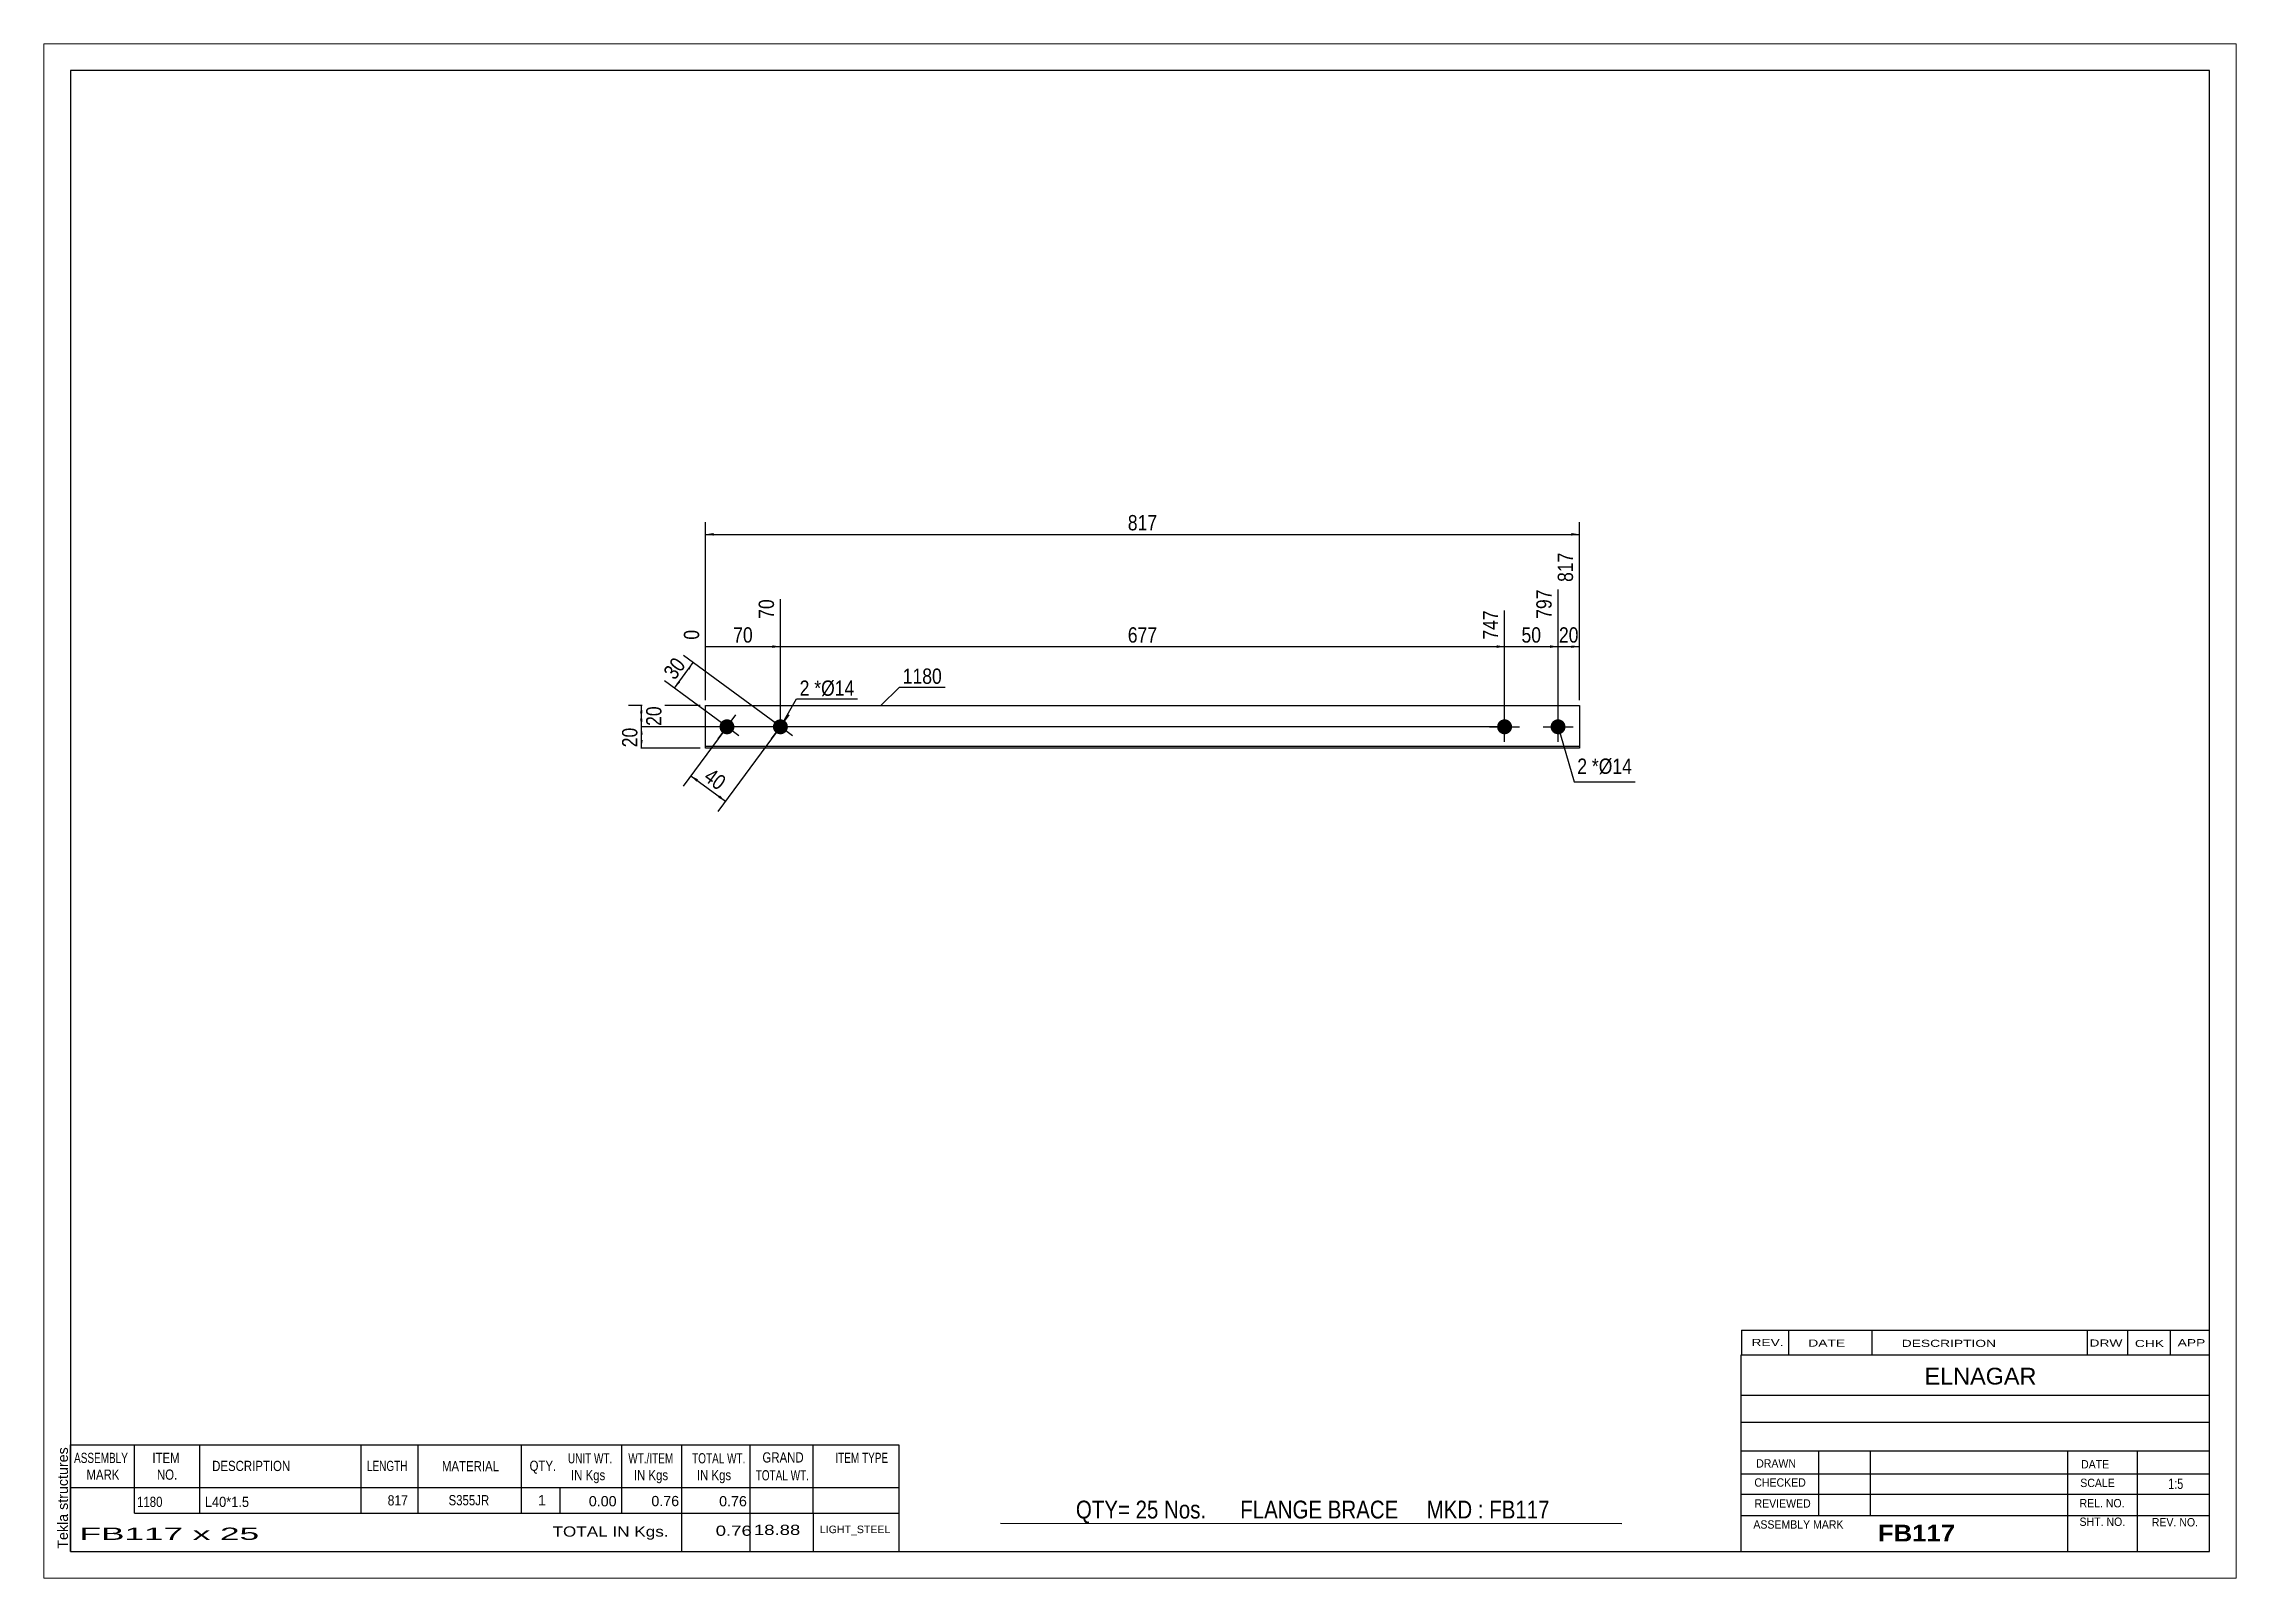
# Paper-space layout 'Layout1' of a CAD drawing. Header units: millimetres. Extents: x 0 to 410, y 0 to 287.
# The model-space entities are those that its viewports show. They can reach past a viewport. Long polylines and large blocks are cut down to what shows.
import ezdxf

# ---------------------------------------------------------------- set-up
doc = ezdxf.new("R2010")
doc.units = ezdxf.units.MM
doc.layers.add('Viewport layer', color=7, linetype='Continuous', plot=False)
doc.styles.add('Arial', font='ARIAL.TTF', dxfattribs={"height": 0.2})
doc.styles.add('Arial Bold', font='ARIALBD.TTF', dxfattribs={"height": 0.2})
doc.styles.add('Arial Narrow', font='ARIALN.TTF', dxfattribs={"height": 0.2})

# ---------------------------------------------------------------- blocks, each defined once
blk = doc.blocks.new('Unknown-627390617-1545')
at = {"color": 5, "linetype": 'Continuous'}
for p, q in [((405, 282), (5, 282)), ((5, 282), (5, 5)), ((405, 5), (405, 282)), ((5, 5), (405, 5))]:
    blk.add_line(p, q, dxfattribs=at)
at = {"color": 174, "linetype": 'Continuous', "style": 'Arial'}
blk.add_text('Tekla structures', height=1.9102, rotation=90, dxfattribs=at).set_placement((4.5, 5.5))
blk = doc.blocks.new('Part-627390617-1227 - 1212')
at = {"color": 2, "linetype": 'Continuous'}
for p, q in [((123.75, 155.25), (123.75, 163.25)), ((123.75, 163.25), (287.18, 163.25)), ((287.18, 163.25), (287.18, 155.25)), ((287.18, 155.55), (123.75, 155.55)), ((287.18, 155.25), (123.75, 155.25))]:
    blk.add_line(p, q, dxfattribs=at)
blk = doc.blocks.new('Bolt-627390617-1228 - 1212')
at = {"linetype": 'Continuous'}
for points in [[(273.18, 160.65, -1), (273.18, 157.85, -1)], [(283.18, 160.65, -1), (283.18, 157.85, -1)]]:
    blk.add_hatch(color=3, dxfattribs=at).paths.add_polyline_path(points)
at = {"color": 3, "linetype": 'Continuous'}
for p, q in [((273.18, 156.45), (273.18, 162.05)), ((283.18, 156.45), (283.18, 162.05)), ((270.38, 159.25), (275.98, 159.25)), ((280.38, 159.25), (285.98, 159.25))]:
    blk.add_line(p, q, dxfattribs=at)
blk = doc.blocks.new('Bolt-627390617-1229 - 1212')
at = {"linetype": 'Continuous'}
blk.add_hatch(color=3, dxfattribs=at).paths.add_polyline_path([(136.62, 160.08, -1), (138.88, 158.42, -1)])
at = {"color": 3, "linetype": 'Continuous'}
for p, q in [((140, 157.59), (135.5, 160.91)), ((136.09, 157), (139.41, 161.5))]:
    blk.add_line(p, q, dxfattribs=at)
blk = doc.blocks.new('Bolt-627390617-1230 - 1212')
at = {"linetype": 'Continuous'}
blk.add_hatch(color=3, dxfattribs=at).paths.add_polyline_path([(126.62, 160.08, -1), (128.88, 158.42, -1)])
at = {"color": 3, "linetype": 'Continuous'}
for p, q in [((130, 157.59), (125.5, 160.91)), ((126.09, 157), (129.41, 161.5))]:
    blk.add_line(p, q, dxfattribs=at)
blk = doc.blocks.new('StraightDimension-627390617-1236 - 1212')
at = {"linetype": 'Continuous'}
blk.add_hatch(color=7, dxfattribs=at).paths.add_polyline_path([(285.68, 174.5), (287.18, 174.25), (285.68, 174)])
at = {"color": 7, "linetype": 'Continuous'}
for p, q in [((287.18, 164.25), (287.18, 191.83)), ((283.18, 160.25), (283.18, 184.93)), ((283.18, 174.25), (287.18, 174.25))]:
    blk.add_line(p, q, dxfattribs=at)
at = {"color": 0, "linetype": 'Continuous'}
blk.add_wipeout([(286.58, 192.43), (282.38, 192.43), (282.38, 185.75), (286.58, 185.75)], dxfattribs=at)
at = {"color": 0}
blk.add_wipeout([(287.61, 174.4), (287.61, 178.6), (282.75, 178.6), (282.75, 174.4)], dxfattribs=at)
at = {"color": 3, "linetype": 'Continuous', "style": 'Arial Narrow'}
blk.add_text('817', height=2.863, rotation=90.0002, dxfattribs=at).set_placement((285.98, 186.35))
at = {"color": 3, "style": 'Arial Narrow'}
blk.add_text('20', height=2.863, dxfattribs=at).set_placement((283.35, 175))
blk = doc.blocks.new('StraightDimension-627390617-1237 - 1212')
at = {"linetype": 'Continuous'}
blk.add_hatch(color=7, dxfattribs=at).paths.add_polyline_path([(281.68, 174.5), (283.18, 174.25), (281.68, 174)])
at = {"color": 7, "linetype": 'Continuous'}
for p, q in [((283.18, 160.25), (283.18, 184.93)), ((273.18, 160.25), (273.18, 181.03)), ((273.18, 174.25), (283.18, 174.25))]:
    blk.add_line(p, q, dxfattribs=at)
at = {"color": 0}
blk.add_wipeout([(280.61, 174.4), (280.61, 178.6), (275.75, 178.6), (275.75, 174.4)], dxfattribs=at)
at = {"color": 0, "linetype": 'Continuous'}
blk.add_wipeout([(282.58, 185.53), (278.38, 185.53), (278.38, 178.85), (282.58, 178.85)], dxfattribs=at)
at = {"color": 3, "linetype": 'Continuous', "style": 'Arial Narrow'}
blk.add_text('797', height=2.863, rotation=90.0002, dxfattribs=at).set_placement((281.98, 179.45))
at = {"color": 3, "style": 'Arial Narrow'}
blk.add_text('50', height=2.863, dxfattribs=at).set_placement((276.35, 175))
blk = doc.blocks.new('StraightDimension-627390617-1238 - 1212')
at = {"linetype": 'Continuous'}
blk.add_hatch(color=7, dxfattribs=at).paths.add_polyline_path([(271.68, 174.5), (273.18, 174.25), (271.68, 174)])
at = {"color": 7, "linetype": 'Continuous'}
for p, q in [((137.75, 160.25), (137.75, 183.11)), ((273.18, 160.25), (273.18, 181.03)), ((137.75, 174.25), (273.18, 174.25))]:
    blk.add_line(p, q, dxfattribs=at)
at = {"color": 0, "linetype": 'Continuous'}
blk.add_wipeout([(272.58, 181.63), (268.38, 181.63), (268.38, 174.95), (272.58, 174.95)], dxfattribs=at)
at = {"color": 0}
blk.add_wipeout([(208.81, 174.4), (208.81, 178.6), (202.12, 178.6), (202.12, 174.4)], dxfattribs=at)
at = {"color": 3, "linetype": 'Continuous', "style": 'Arial Narrow'}
blk.add_text('747', height=2.863, rotation=90.0002, dxfattribs=at).set_placement((271.98, 175.55))
at = {"color": 3, "style": 'Arial Narrow'}
blk.add_text('677', height=2.863, dxfattribs=at).set_placement((202.72, 175))
blk = doc.blocks.new('StraightDimension-627390617-1239 - 1212')
at = {"linetype": 'Continuous'}
blk.add_hatch(color=7, dxfattribs=at).paths.add_polyline_path([(136.25, 174.5), (137.75, 174.25), (136.25, 174)])
at = {"color": 7, "linetype": 'Continuous'}
for p, q in [((137.75, 160.25), (137.75, 183.11)), ((123.75, 164.25), (123.75, 177.38)), ((123.75, 174.25), (137.75, 174.25))]:
    blk.add_line(p, q, dxfattribs=at)
at = {"color": 0, "linetype": 'Continuous'}
blk.add_wipeout([(123.15, 177.98), (118.95, 177.98), (118.95, 174.95), (123.15, 174.95)], dxfattribs=at)
at = {"color": 0}
blk.add_wipeout([(133.18, 174.4), (133.18, 178.6), (128.32, 178.6), (128.32, 174.4)], dxfattribs=at)
at = {"color": 3, "linetype": 'Continuous', "style": 'Arial Narrow'}
blk.add_text('0', height=2.86, rotation=90.0002, dxfattribs=at).set_placement((122.55, 175.55))
at = {"color": 0, "linetype": 'Continuous'}
blk.add_wipeout([(137.15, 183.71), (132.95, 183.71), (132.95, 178.85), (137.15, 178.85)], dxfattribs=at)
at = {"color": 3, "linetype": 'Continuous', "style": 'Arial Narrow'}
blk.add_text('70', height=2.863, rotation=90.0002, dxfattribs=at).set_placement((136.55, 179.45))
at = {"color": 3, "style": 'Arial Narrow'}
blk.add_text('70', height=2.863, dxfattribs=at).set_placement((128.92, 175))
blk = doc.blocks.new('StraightDimension-627390617-1253 - 1212')
at = {"linetype": 'Continuous'}
for points in [[(125.25, 195), (123.75, 195.25), (125.25, 195.5)], [(285.68, 195.5), (287.18, 195.25), (285.68, 195)]]:
    blk.add_hatch(color=7, dxfattribs=at).paths.add_polyline_path(points)
at = {"color": 7, "linetype": 'Continuous'}
for p, q in [((123.75, 164.25), (123.75, 197.5)), ((287.18, 164.25), (287.18, 197.5)), ((123.75, 195.25), (287.18, 195.25))]:
    blk.add_line(p, q, dxfattribs=at)
at = {"color": 0}
blk.add_wipeout([(208.81, 195.4), (208.81, 199.6), (202.12, 199.6), (202.12, 195.4)], dxfattribs=at)
at = {"color": 3, "style": 'Arial Narrow'}
blk.add_text('817', height=2.863, dxfattribs=at).set_placement((202.72, 196))
blk = doc.blocks.new('StraightDimension-627390617-1257 - 1212')
at = {"linetype": 'Continuous'}
for points in [[(120.35, 170.22), (121.44, 171.28), (120.75, 169.92)], [(119.01, 167.56), (117.92, 166.5), (118.6, 167.86)]]:
    blk.add_hatch(color=7, dxfattribs=at).paths.add_polyline_path(points)
at = {"color": 7, "linetype": 'Continuous'}
for p, q in [((136.95, 159.84), (119.63, 172.61)), ((117.92, 166.5), (121.44, 171.28)), ((126.95, 159.84), (116.1, 167.84))]:
    blk.add_line(p, q, dxfattribs=at)
at = {"color": 0}
blk.add_wipeout([(121, 170.93), (117.62, 173.43), (114.73, 169.52), (118.11, 167.02)], dxfattribs=at)
at = {"color": 3, "style": 'Arial Narrow'}
blk.add_text('30', height=2.863, rotation=53.5945, dxfattribs=at).set_placement((117.99, 167.86))
blk = doc.blocks.new('StraightDimension-627390617-1263 - 1212')
at = {"linetype": 'Continuous'}
for points in [[(122.06, 149), (121, 150.1), (122.36, 149.41)], [(126.42, 146.41), (127.48, 145.32), (126.12, 146.01)]]:
    blk.add_hatch(color=7, dxfattribs=at).paths.add_polyline_path(points)
at = {"color": 7, "linetype": 'Continuous'}
for p, q in [((127.16, 158.45), (119.58, 148.16)), ((137.16, 158.45), (126.05, 143.39)), ((121, 150.1), (127.48, 145.32))]:
    blk.add_line(p, q, dxfattribs=at)
at = {"color": 0}
blk.add_wipeout([(126.28, 146.39), (128.77, 149.77), (124.87, 152.65), (122.37, 149.27)], dxfattribs=at)
at = {"color": 3, "style": 'Arial Narrow'}
blk.add_text('40', height=2.863, rotation=-36.4057, dxfattribs=at).set_placement((123.21, 149.4))
blk = doc.blocks.new('StraightDimension-627390617-1269 - 1212')
at = {"linetype": 'Continuous'}
for points in [[(111.5, 161.75), (111.75, 163.25), (112, 161.75)], [(112, 160.75), (111.75, 159.25), (111.5, 160.75)]]:
    blk.add_hatch(color=7, dxfattribs=at).paths.add_polyline_path(points)
at = {"color": 7, "linetype": 'Continuous'}
for p, q in [((122.75, 163.25), (109.35, 163.25)), ((111.75, 159.25), (111.75, 163.25)), ((272.18, 159.25), (109.35, 159.25))]:
    blk.add_line(p, q, dxfattribs=at)
at = {"color": 0}
blk.add_wipeout([(116.1, 163.68), (111.9, 163.68), (111.9, 158.82), (116.1, 158.82)], dxfattribs=at)
at = {"color": 3, "style": 'Arial Narrow'}
blk.add_text('20', height=2.863, rotation=90.0002, dxfattribs=at).set_placement((115.5, 159.42))
blk = doc.blocks.new('StraightDimension-627390617-1270 - 1212')
at = {"linetype": 'Continuous'}
for points in [[(111.5, 157.75), (111.75, 159.25), (112, 157.75)], [(112, 156.75), (111.75, 155.25), (111.5, 156.75)]]:
    blk.add_hatch(color=7, dxfattribs=at).paths.add_polyline_path(points)
at = {"color": 7, "linetype": 'Continuous'}
for p, q in [((272.18, 159.25), (109.5, 159.25)), ((111.75, 155.25), (111.75, 159.25)), ((122.75, 155.25), (109.5, 155.25))]:
    blk.add_line(p, q, dxfattribs=at)
at = {"color": 0}
blk.add_wipeout([(111.6, 159.68), (107.4, 159.68), (107.4, 154.82), (111.6, 154.82)], dxfattribs=at)
at = {"color": 3, "style": 'Arial Narrow'}
blk.add_text('20', height=2.863, rotation=90.0002, dxfattribs=at).set_placement((111, 155.42))
blk = doc.blocks.new('CBS_REVISION-627390617-1561')
at = {"color": 7, "linetype": 'Continuous'}
for p, q in [((317.49, 46.38), (404.99, 46.38)), ((317.49, 46.38), (317.49, 41.75)), ((326.29, 46.38), (326.29, 41.75)), ((341.88, 46.38), (341.88, 41.81)), ((382.14, 46.38), (382.14, 41.75)), ((389.68, 46.38), (389.68, 41.75)), ((397.63, 46.38), (397.63, 41.75)), ((317.49, 41.75), (404.99, 41.75))]:
    blk.add_line(p, q, dxfattribs=at)
at = {"color": 7, "style": 'Arial Narrow', "width": 1.7}
for s, height, p in [('REV.', 1.326, (319.35, 43.43)), ('DATE', 1.326, (329.98, 43.31)), ('DESCRIPTION', 1.3257, (347.46, 43.26)), ('DRW', 1.326, (382.57, 43.32)), ('CHK', 1.326, (391.06, 43.23)), ('APP', 1.326, (399.06, 43.38))]:
    blk.add_text(s, height=height, dxfattribs=at).set_placement(p)
blk = doc.blocks.new('CBS_BOM-627390617-1558')
at = {"color": 7, "linetype": 'Continuous'}
for p, q in [((4.97, 16.97), (4.97, 24.97)), ((4.97, 24.97), (159.89, 24.97)), ((16.97, 16.97), (16.97, 24.97)), ((29.16, 16.97), (29.16, 24.97)), ((59.32, 16.97), (59.32, 24.97)), ((70, 16.97), (70, 24.97)), ((89.32, 16.97), (89.32, 24.97)), ((108.12, 16.97), (108.12, 24.97)), ((119.33, 16.97), (119.33, 24.97)), ((132.12, 16.97), (132.12, 24.97)), ((143.87, 16.97), (143.87, 24.97)), ((159.89, 24.96), (159.89, 16.98)), ((4.97, 16.97), (159.89, 16.97)), ((4.97, 12.17), (4.97, 16.97)), ((16.97, 12.17), (16.97, 16.97)), ((29.16, 12.17), (29.16, 16.97)), ((59.32, 12.17), (59.32, 16.97)), ((70, 12.17), (70, 16.97)), ((89.32, 12.17), (89.32, 16.97)), ((96.58, 12.17), (96.58, 16.97)), ((108.12, 12.17), (108.12, 16.97)), ((119.33, 12.17), (119.33, 16.97)), ((132.12, 12.17), (132.12, 16.97)), ((143.89, 12.17), (143.89, 16.97)), ((159.89, 16.97), (159.89, 12.17)), ((4.97, 4.97), (4.97, 12.15)), ((16.97, 12.17), (159.89, 12.17)), ((119.33, 4.97), (119.33, 12.15)), ((132.12, 4.97), (132.12, 12.15)), ((143.93, 4.97), (143.93, 12.15)), ((159.89, 12.17), (159.89, 4.97)), ((4.97, 4.97), (159.89, 4.97))]:
    blk.add_line(p, q, dxfattribs=at)
at = {"color": 3, "linetype": 'Continuous', "style": 'Arial'}
for s, height, width, p in [('ASSEMBLY', 1.91, 0.7, (5.65, 21.54)), ('ITEM', 1.91, 0.8, (20.3, 21.54)), ('DESCRIPTION', 1.9102, 0.8, (31.48, 20.04)), ('LENGTH', 1.91, 0.7, (60.43, 20.04)), ('MATERIAL', 1.91, 0.8, (74.45, 19.99)), ('QTY.', 1.91, 0.8, (90.84, 20.07)), ('UNIT WT.', 1.91, 0.7, (98.01, 21.47)), ('WT./ITEM', 1.91, 0.7, (109.3, 21.47)), ('TOTAL WT.', 1.91, 0.7, (121.24, 21.47)), ('GRAND', 1.91, 0.8, (134.39, 21.63)), ('ITEM TYPE', 1.91, 0.7, (148.03, 21.55)), ('MARK', 1.91, 0.8, (7.97, 18.41)), ('NO.', 1.91, 0.8, (21.15, 18.41)), ('IN Kgs', 1.91, 0.8, (98.59, 18.33)), ('IN Kgs', 1.91, 0.8, (110.34, 18.33)), ('IN Kgs', 1.91, 0.8, (122.13, 18.33)), ('TOTAL WT.', 1.91, 0.7, (133.13, 18.29))]:
    blk.add_text(s, height=height, dxfattribs=dict(at, width=width)).set_placement(p)
at = {"color": 7, "linetype": 'Continuous', "style": 'Arial'}
for s, width, p in [('1180', 0.8, (17.43, 13.32)), ('L40*1.5', 0.9, (30.1, 13.32)), ('817', 0.85, (64.3, 13.6)), ('S355JR', 0.8, (75.69, 13.63))]:
    blk.add_text(s, height=1.91, dxfattribs=dict(at, width=width)).set_placement(p)
for s, p in [('1', (92.41, 13.63)), ('0.00', (101.92, 13.44)), ('0.76', (113.62, 13.47)), ('0.76', (126.29, 13.44))]:
    blk.add_text(s, height=1.91, dxfattribs=at).set_placement(p)
at = {"color": 6, "linetype": 'Continuous', "style": 'Arial'}
for s, height, width, p in [('FB117 x 25', 2.292, 2.05, (6.69, 7.16)), ('TOTAL IN Kgs.', 1.9102, 1.2, (95.13, 7.77)), ('0.76', 1.91, 1.3, (125.65, 7.92)), ('18.88', 1.91, 1.3, (132.79, 8.08))]:
    blk.add_text(s, height=height, dxfattribs=dict(at, width=width)).set_placement(p)
blk.add_text('LIGHT_STEEL', height=1.4135, dxfattribs=at).set_placement((145.14, 8.42))
blk = doc.blocks.new('CBS_CALLOFF-627390617-1559')
at = {"color": 7, "linetype": 'Continuous'}
blk.add_line((178.88, 10.27), (295.11, 10.25), dxfattribs=at)
at = {"color": 3, "linetype": 'Continuous', "style": 'Arial Narrow'}
blk.add_text('QTY= 25 Nos.      FLANGE BRACE     MKD : FB117', height=3.3405, dxfattribs=at).set_placement((193.01, 11.16))
blk = doc.blocks.new('CBS_NAME_BLOG-627390617-1560')
at = {"color": 7, "linetype": 'Continuous'}
for p, q in [((317.41, 41.75), (404.93, 41.75)), ((317.41, 5.04), (317.41, 41.75)), ((317.41, 34.21), (404.93, 34.21)), ((317.48, 29.16), (405, 29.16)), ((317.41, 23.79), (404.93, 23.79)), ((331.93, 11.68), (331.93, 23.78)), ((341.62, 11.71), (341.62, 23.78)), ((378.53, 5.04), (378.53, 23.77)), ((391.58, 5.04), (391.58, 23.78)), ((317.42, 19.49), (405, 19.51)), ((317.41, 15.74), (404.93, 15.74)), ((317.41, 11.7), (404.93, 11.7)), ((317.41, 5), (405, 5))]:
    blk.add_line(p, q, dxfattribs=at)
at = {"color": 3, "linetype": 'Continuous', "style": 'Arial'}
blk.add_text('ELNAGAR', height=3.133, dxfattribs=at).set_placement((351.73, 36.22))
at = {"color": 3, "linetype": 'Continuous'}
for s, height, style, width, p in [('DRAWN', 1.566, 'Arial', 0.9, (320.24, 20.68)), ('DATE', 1.566, 'Arial', 0.9, (381, 20.52)), ('CHECKED', 1.566, 'Arial', 0.9, (319.89, 17.11)), ('SCALE', 1.566, 'Arial', 0.9, (380.85, 17.04)), ('1:5', 1.957, 'Arial Narrow', 0.9, (397.3, 16.68)), ('REVIEWED', 1.566, 'Arial', 0.9, (319.93, 13.19)), ('REL. NO.', 1.566, 'Arial', 0.9, (380.71, 13.24)), ('ASSEMBLY MARK', 1.5663, 'Arial', 0.9, (319.71, 9.26)), ('FB117', 3.131, 'Arial Bold', 1.1, (342.99, 6.86)), ('SHT. NO.', 1.566, 'Arial', 0.9, (380.71, 9.77)), ('REV. NO.', 1.566, 'Arial', 0.9, (394.23, 9.68))]:
    blk.add_text(s, height=height, dxfattribs=dict(at, style=style, width=width)).set_placement(p)
blk = doc.blocks.new('Mark-627390617-1286 - 1212')
at = {"color": 0}
blk.add_wipeout([(288.61, 150.45), (288.61, 153.45), (286.78, 153.45), (286.78, 150.45)], dxfattribs=at)
blk.add_wipeout([(288.61, 150.45), (288.61, 153.45), (286.78, 153.45), (286.78, 150.45)], dxfattribs=at)
at = {"color": 7, "linetype": 'Continuous'}
blk.add_line((283.18, 159.25), (286.18, 148.95), dxfattribs=at)
at = {"color": 0}
blk.add_wipeout([(290.79, 150.45), (290.79, 153.45), (289.51, 153.45), (289.51, 150.45)], dxfattribs=at)
blk.add_wipeout([(290.79, 150.45), (290.79, 153.45), (289.51, 153.45), (289.51, 150.45)], dxfattribs=at)
at = {"color": 3, "style": 'Arial Narrow'}
blk.add_text('2', height=2.86, dxfattribs=at).set_placement((286.78, 150.45))
at = {"color": 0}
blk.add_wipeout([(297, 150.45), (297, 153.45), (290.79, 153.45), (290.79, 150.45)], dxfattribs=at)
blk.add_wipeout([(297, 150.45), (297, 153.45), (290.79, 153.45), (290.79, 150.45)], dxfattribs=at)
at = {"color": 7, "linetype": 'Continuous'}
blk.add_line((286.18, 148.95), (297.6, 148.95), dxfattribs=at)
at = {"color": 3, "style": 'Arial Narrow'}
for s, height, p in [('*', 2.86, (289.51, 150.45)), ('Ø14', 2.863, (290.79, 150.45))]:
    blk.add_text(s, height=height, dxfattribs=at).set_placement(p)
blk = doc.blocks.new('Mark-627390617-1278 - 1212')
at = {"color": 0}
blk.add_wipeout([(167.94, 167.29), (167.94, 170.29), (160.63, 170.29), (160.63, 167.29)], dxfattribs=at)
blk.add_wipeout([(167.94, 167.29), (167.94, 170.29), (160.63, 170.29), (160.63, 167.29)], dxfattribs=at)
at = {"color": 7, "linetype": 'Continuous'}
for p, q in [((156.49, 163.15), (160.03, 166.69)), ((160.03, 166.69), (168.54, 166.69))]:
    blk.add_line(p, q, dxfattribs=at)
at = {"color": 3, "style": 'Arial Narrow'}
blk.add_text('1180', height=2.863, dxfattribs=at).set_placement((160.63, 167.29))
blk = doc.blocks.new('MarkSet-627390617-1283 - 1212')
at = {"color": 0}
blk.add_wipeout([(143.18, 165.05), (143.18, 168.05), (141.35, 168.05), (141.35, 165.05)], dxfattribs=at)
blk.add_wipeout([(143.18, 165.05), (143.18, 168.05), (141.35, 168.05), (141.35, 165.05)], dxfattribs=at)
at = {"color": 7, "linetype": 'Continuous'}
blk.add_line((137.75, 159.25), (140.75, 164.45), dxfattribs=at)
at = {"color": 0}
blk.add_wipeout([(145.36, 165.05), (145.36, 168.05), (144.08, 168.05), (144.08, 165.05)], dxfattribs=at)
blk.add_wipeout([(145.36, 165.05), (145.36, 168.05), (144.08, 168.05), (144.08, 165.05)], dxfattribs=at)
at = {"color": 3, "style": 'Arial Narrow'}
blk.add_text('2', height=2.86, dxfattribs=at).set_placement((141.35, 165.05))
at = {"color": 0}
blk.add_wipeout([(151.57, 165.05), (151.57, 168.05), (145.36, 168.05), (145.36, 165.05)], dxfattribs=at)
blk.add_wipeout([(151.57, 165.05), (151.57, 168.05), (145.36, 168.05), (145.36, 165.05)], dxfattribs=at)
at = {"color": 7, "linetype": 'Continuous'}
blk.add_line((140.75, 164.45), (152.17, 164.45), dxfattribs=at)
at = {"color": 3, "style": 'Arial Narrow'}
for s, height, p in [('*', 2.86, (144.08, 165.05)), ('Ø14', 2.863, (145.36, 165.05))]:
    blk.add_text(s, height=height, dxfattribs=at).set_placement(p)

msp = doc.modelspace()

# ---------------------------------------------------------------- block references
for name in ['Unknown-627390617-1545', 'Part-627390617-1227 - 1212', 'Bolt-627390617-1230 - 1212', 'Bolt-627390617-1229 - 1212', 'Bolt-627390617-1228 - 1212', 'CBS_REVISION-627390617-1561', 'CBS_NAME_BLOG-627390617-1560', 'CBS_BOM-627390617-1558', 'CBS_CALLOFF-627390617-1559']:
    msp.add_blockref(name, (0, 0))

# ---------------------------------------------------------------- next in the draw order: block references
msp.add_blockref('StraightDimension-627390617-1236 - 1212', (0, 0))

# ---------------------------------------------------------------- next in the draw order: block references
msp.add_blockref('StraightDimension-627390617-1237 - 1212', (0, 0))

# ---------------------------------------------------------------- next in the draw order: block references
for name in ['StraightDimension-627390617-1238 - 1212', 'Mark-627390617-1286 - 1212']:
    msp.add_blockref(name, (0, 0))

# ---------------------------------------------------------------- next in the draw order: block references
msp.add_blockref('StraightDimension-627390617-1239 - 1212', (0, 0))

# ---------------------------------------------------------------- next in the draw order: block references
msp.add_blockref('StraightDimension-627390617-1253 - 1212', (0, 0))

# ---------------------------------------------------------------- next in the draw order: block references
msp.add_blockref('StraightDimension-627390617-1257 - 1212', (0, 0))

# ---------------------------------------------------------------- next in the draw order: block references
msp.add_blockref('StraightDimension-627390617-1263 - 1212', (0, 0))

# ---------------------------------------------------------------- next in the draw order: block references
msp.add_blockref('StraightDimension-627390617-1269 - 1212', (0, 0))

# ---------------------------------------------------------------- next in the draw order: block references
for name in ['Mark-627390617-1278 - 1212', 'StraightDimension-627390617-1270 - 1212']:
    msp.add_blockref(name, (0, 0))

# ---------------------------------------------------------------- next in the draw order: block references
msp.add_blockref('MarkSet-627390617-1283 - 1212', (0, 0))

psp = doc.layouts.get("Layout1")

# ---------------------------------------------------------------- viewports
at = {"layer": 'Viewport layer', "view_target_point": (205, 143.5)}
psp.add_viewport(center=(205, 143.5), size=(410, 287), view_center_point=(0, 0), view_height=287, dxfattribs=at)

doc.saveas('drawing.dxf')
